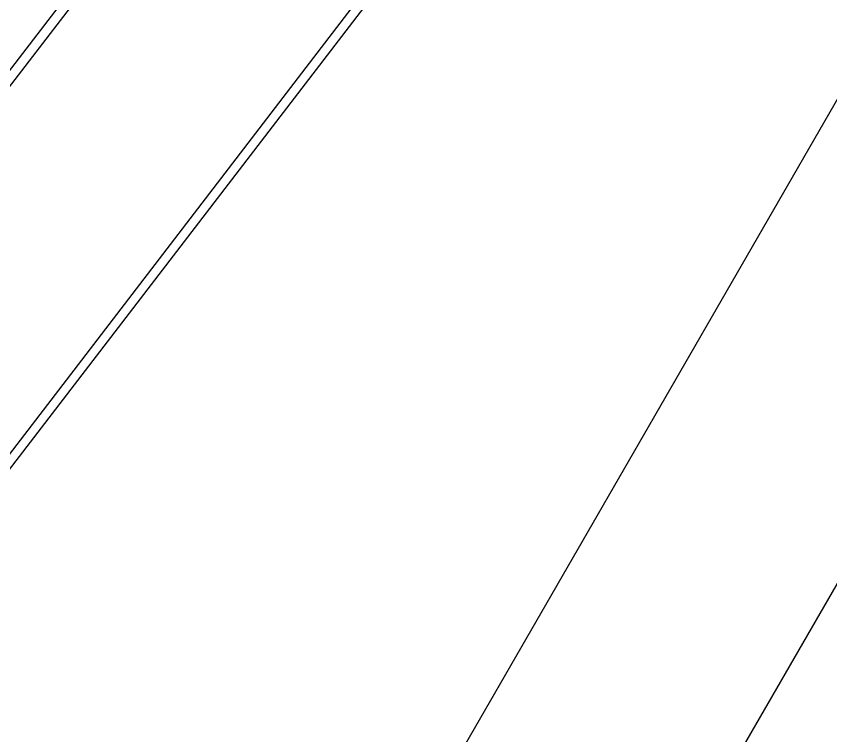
# Model space of a CAD drawing. Header units: inches. Extents: x 3324238 to 135265466, y -1036581 to 20094598.
# Drawn here: x 3354731.495 to 3354732.179, y -519090.733 to -519090.128 of the extents above; entities that cross this region are included whole.
import ezdxf

# ---------------------------------------------------------------- set-up
doc = ezdxf.new("R2010")
doc.units = ezdxf.units.IN
doc.header["$MEASUREMENT"] = 0

msp = doc.modelspace()

# ---------------------------------------------------------------- linework, layer by layer
for p, q in [((3354731.15275, -519090.62543, 0.00267), (3354732.47002, -519088.91125, 0.00267)), ((3354731.1477, -519090.61925, 0.00267), (3354732.45301, -519088.91785, 0.00267)), ((3354731.33446, -519090.6981, 0.00267), (3354732.60406, -519089.04324, 0.00267)), ((3354731.35608, -519090.68267, 0.00267), (3354732.61095, -519089.04701, 0.00267)), ((3354732.79358, -519089.14202, 0.00267), (3354731.80037, -519090.86493, 0.00267)), ((3354732.00304, -519090.92004, 0.00267), (3354732.96224, -519089.26035, 0.00267))]:
    msp.add_line(p, q)

doc.saveas('drawing.dxf')
